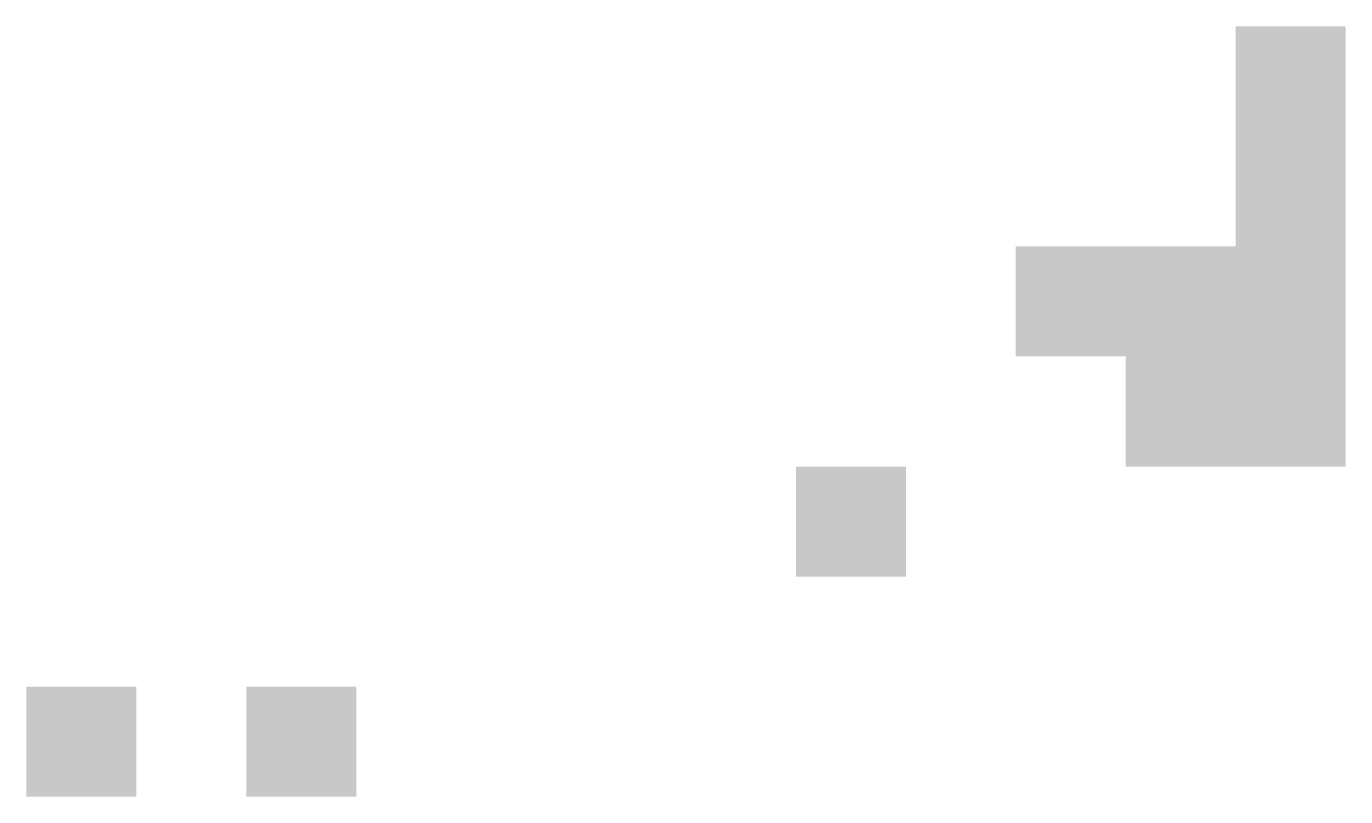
# Model space of a CAD drawing. Header units: metres. Extents: x -4 to 8, y -1 to 6.
import ezdxf

# ---------------------------------------------------------------- set-up
doc = ezdxf.new("R2010")
doc.units = ezdxf.units.M
doc.header["$MEASUREMENT"] = 0

msp = doc.modelspace()

# ---------------------------------------------------------------- hatches: boundary and pattern name
for points in [[(5, 4), (5, 3), (6, 3), (6, 2), (8, 2), (8, 4), (8, 6), (7, 6), (7, 5), (7, 4), (5, 4)], [(3, 2), (3, 1), (4, 1), (4, 2), (3, 2)], [(-3, 0), (-3, -1), (-4, -1), (-4, 0), (-3, 0)], [(-2, 0), (-2, -1), (-1, -1), (-1, 0), (-2, 0)]]:
    msp.add_hatch(color=256).paths.add_polyline_path(points, flags=0)

doc.saveas('drawing.dxf')
